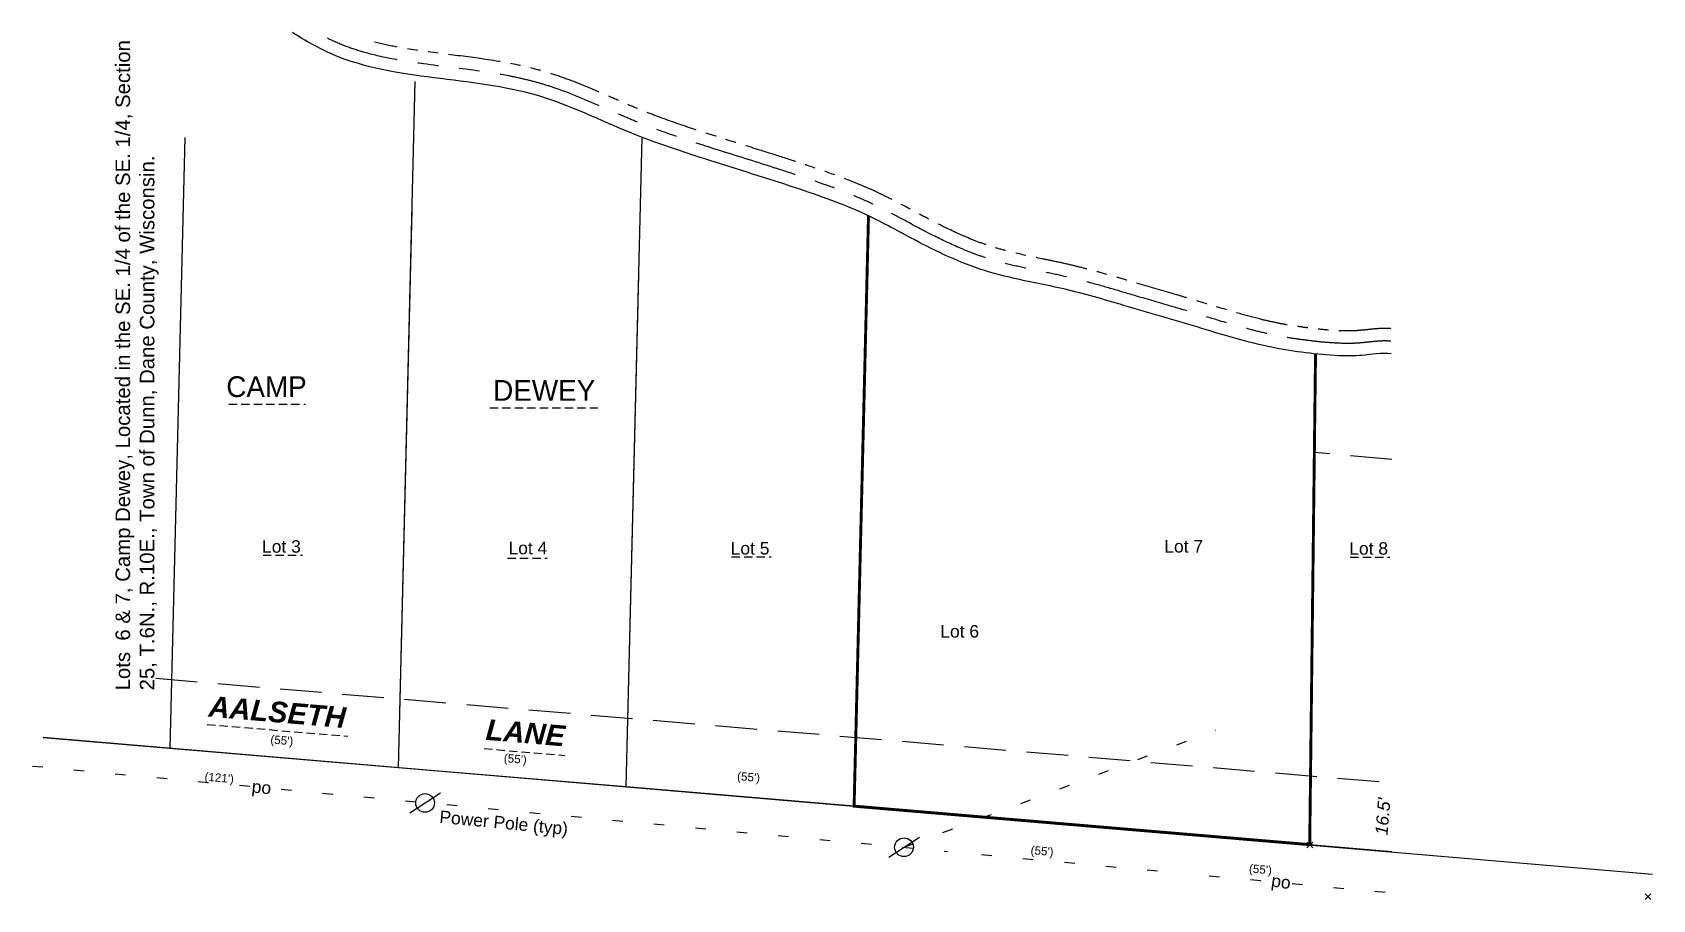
# Model space of a CAD drawing. Header units: feet. Extents: x 855931 to 856750, y 436847 to 437128.
# Drawn here: x 855930.7 to 856320, y 436919.8 to 437128.2 of the extents above; entities that cross this region are included whole.
import ezdxf

# ---------------------------------------------------------------- set-up
doc = ezdxf.new("R2010")
doc.units = ezdxf.units.FT
doc.header["$LTSCALE"] = 40
doc.header["$MEASUREMENT"] = 0
for name, pattern in [('DASHED', [0.75, 0.5, -0.25]), ('ecw_17', [0.5, 0.125, -0.125, -0.125, -0.125]), ('PHANTOM', [2.5, 1.25, -0.25, 0.25, -0.25, 0.25, -0.25])]:
    doc.linetypes.add(name, pattern=pattern)
doc.layers.add('points', color=7, linetype='Continuous')
doc.styles.add('Style1', font='arial.ttf', dxfattribs={"height": 3})

msp = doc.modelspace()

# ---------------------------------------------------------------- linework, layer by layer
for p, q in [((856018.66, 436951.54), (856022.69, 437116.41)), ((856073.38, 436946.92), (856077.2, 437102.99)), ((855963.76, 436956.19), (855967.35, 437102.94)), ((856018.66, 436951.54), (856021.94, 437085.5)), ((856073.38, 436946.92), (856076.39, 437069.94)), ((855933.23, 436958.77), (856237.59, 436933.05)), ((856319.98, 436925.9), (855933.23, 436958.77)), ((856073.38, 436946.92), (856018.66, 436951.55)), ((856128.12, 436942.3), (856073.38, 436946.92)), ((856237.59, 436933.05), (856257.33, 436931.38)), ((856237.6, 436932.97), (856237.6, 436932.9))]:
    msp.add_line(p, q)
at = {"linetype": 'DASHED', "ltscale": 0.1}
for p, q in [((855977.88, 437038.88), (855996.33, 437038.88)), ((856040.59, 437037.99), (856066.54, 437037.99)), ((855986.09, 437002.64), (855995.61, 437002.64)), ((856044.84, 437001.88), (856054.36, 437001.88)), ((856098.69, 437002.19), (856108.21, 437002.19)), ((856247.32, 437002.16), (856256.84, 437002.16)), ((855972.65, 436961.95), (856006.44, 436959.09)), ((856039.22, 436956.13), (856058.63, 436954.49))]:
    msp.add_line(p, q, dxfattribs=at)
at = {"linetype": 'DASHED', "ltscale": 0.5}
for p, q in [((856257.33, 437025.64), (856238.71, 437027.29)), ((855960.3, 436973.04), (856257.33, 436947.94))]:
    msp.add_line(p, q, dxfattribs=at)
at = {"color": 251, "linetype": 'ecw_17', "ltscale": 0.5}
for p, q in [((856140.11, 436932.42), (856215, 436960.57)), ((855930.68, 436951.95), (856150.58, 436931.44)), ((856158.72, 436930.68), (856205.1, 436926.35)), ((856213.43, 436925.57), (856257.33, 436921.48))]:
    msp.add_line(p, q, dxfattribs=at)
at = {"color": 251}
for p, q in [((856021.37, 436940.67), (856028.76, 436945.47)), ((856136.45, 436930.03), (856143.84, 436934.83))]:
    msp.add_line(p, q, dxfattribs=at)
at = {"const_width": 0.7}
msp.add_lwpolyline([(856238.99, 437050.97), (856237.59, 436933.05), (856182.85, 436937.67), (856128.12, 436942.3), (856131.58, 437084.15)], dxfattribs=at)
at = {"color": 251}
for centre in [(856025.03, 436943.07), (856140.11, 436932.42)]:
    msp.add_circle(centre, 2.25, dxfattribs=at)
msp.add_open_spline([(856257.15, 437051), (856254.87, 437051.27), (856250.59, 437050.47), (856243.75, 437050.46), (856236.61, 437051.19), (856225.14, 437052.92), (856210.71, 437057.47), (856194.12, 437062.27), (856177.22, 437067.28), (856159.61, 437069.94), (856144.13, 437077.42), (856129.7, 437085.52), (856113.04, 437091.35), (856093.99, 437097.22), (856073.13, 437104.03), (856044.89, 437118.35), (856013.86, 437116.2), (855996.34, 437126.16), (855993.18, 437128.23)], degree=3, knots=[64.753869, 64.753869, 64.753869, 64.753869, 71.760983, 77.417054, 85.313244, 93.245777, 112.189405, 130.542926, 145.121479, 165.049409, 183.541819, 196.260215, 214.694785, 236.250513, 256.143767, 280.451081, 330.531149, 341.952201, 341.952201, 341.952201, 341.952201])
at = {"linetype": 'PHANTOM', "ltscale": 0.5}
msp.add_open_spline([(856257.07, 437054.03), (856256.65, 437054.06), (856256.24, 437054.08), (856254.85, 437054.1), (856253.92, 437054.03), (856252.15, 437053.86), (856251.31, 437053.76), (856250.07, 437053.63), (856249.65, 437053.6), (856248.78, 437053.54), (856248.35, 437053.52), (856247.04, 437053.48), (856246.17, 437053.49), (856244.01, 437053.55), (856242.72, 437053.63), (856240.13, 437053.86), (856238.83, 437054), (856236.55, 437054.28), (856235.57, 437054.41), (856233.62, 437054.69), (856232.66, 437054.84), (856230.33, 437055.24), (856228.98, 437055.5), (856226.27, 437056.1), (856224.92, 437056.42), (856220.86, 437057.48), (856218.14, 437058.28), (856213.6, 437059.65), (856211.77, 437060.21), (856208.12, 437061.3), (856206.29, 437061.85), (856201.62, 437063.22), (856198.78, 437064.05), (856193.99, 437065.45), (856192.02, 437066.03), (856188.07, 437067.18), (856186.08, 437067.74), (856182.4, 437068.72), (856180.71, 437069.15), (856177.33, 437069.92), (856175.64, 437070.28), (856172.3, 437070.97), (856170.64, 437071.31), (856167.23, 437072.04), (856165.48, 437072.44), (856162.61, 437073.19), (856161.47, 437073.51), (856159.22, 437074.22), (856158.1, 437074.61), (856155.88, 437075.45), (856154.77, 437075.9), (856151.46, 437077.32), (856149.26, 437078.36), (856145.45, 437080.29), (856143.82, 437081.15), (856140.56, 437082.9), (856138.92, 437083.79), (856135.58, 437085.54), (856133.88, 437086.39), (856130.4, 437088.01), (856128.65, 437088.76), (856125.12, 437090.18), (856123.34, 437090.85), (856119.27, 437092.31), (856116.98, 437093.08), (856112.4, 437094.59), (856110.12, 437095.33), (856103.27, 437097.51), (856098.7, 437098.93), (856089.62, 437101.81), (856085.11, 437103.28), (856079.35, 437105.4), (856078.02, 437105.9), (856075.37, 437106.96), (856074.06, 437107.5), (856071.41, 437108.63), (856070.08, 437109.21), (856064.78, 437111.53), (856060.73, 437113.3), (856055.33, 437115.17), (856054.15, 437115.56), (856051.75, 437116.26), (856050.54, 437116.58), (856048.12, 437117.16), (856046.9, 437117.43), (856043.25, 437118.15), (856040.8, 437118.55), (856033.73, 437119.56), (856029.12, 437120.07), (856021.9, 437121.05), (856019.21, 437121.47), (856014.53, 437122.39), (856012.51, 437122.85), (856009.01, 437123.84), (856007.52, 437124.32), (856004.53, 437125.44), (856003.06, 437126.09), (856001.59, 437126.81)], degree=3, knots=[65.107434, 65.107434, 65.107434, 65.107434, 66.128855, 66.128855, 68.612449, 68.612449, 71.096043, 71.096043, 72.502843, 72.502843, 73.909643, 73.909643, 76.723243, 76.723243, 80.753556, 80.753556, 84.783868, 84.783868, 87.795964, 87.795964, 90.808059, 90.808059, 95.102064, 95.102064, 99.39607, 99.39607, 107.98408, 107.98408, 113.683905, 113.683905, 119.383729, 119.383729, 128.25153, 128.25153, 134.399045, 134.399045, 140.54656, 140.54656, 145.635726, 145.635726, 150.724892, 150.724892, 155.814059, 155.814059, 161.325839, 161.325839, 165.047756, 165.047756, 168.769674, 168.769674, 172.491591, 172.491591, 179.935425, 179.935425, 185.507221, 185.507221, 191.079017, 191.079017, 196.650814, 196.650814, 202.22261, 202.22261, 207.794406, 207.794406, 214.965323, 214.965323, 222.136241, 222.136241, 236.478076, 236.478076, 250.819911, 250.819911, 255.177112, 255.177112, 259.534313, 259.534313, 263.891515, 263.891515, 276.875797, 276.875797, 280.466037, 280.466037, 284.056277, 284.056277, 287.646518, 287.646518, 294.826998, 294.826998, 308.433957, 308.433957, 316.71655, 316.71655, 323.244651, 323.244651, 328.336718, 328.336718, 333.638518, 333.638518, 333.638518, 333.638518], dxfattribs=at)
at = {"linetype": 'PHANTOM', "ltscale": 0.25}
msp.add_open_spline([(856257.06, 437057.04), (856256.59, 437057.07), (856256.13, 437057.09), (856254.85, 437057.09), (856254.06, 437057.05), (856252.76, 437056.94), (856252.24, 437056.88), (856251.25, 437056.77), (856250.78, 437056.72), (856250.07, 437056.65), (856249.79, 437056.62), (856249.26, 437056.58), (856249, 437056.56), (856248.46, 437056.53), (856248.19, 437056.52), (856247.38, 437056.49), (856246.83, 437056.49), (856245.21, 437056.51), (856244.1, 437056.56), (856241.87, 437056.71), (856240.74, 437056.81), (856238.66, 437057.04), (856237.7, 437057.16), (856235.8, 437057.41), (856234.85, 437057.54), (856232.98, 437057.83), (856232.05, 437057.98), (856230.3, 437058.3), (856229.47, 437058.47), (856227.79, 437058.83), (856226.96, 437059.02), (856224.44, 437059.64), (856222.74, 437060.09), (856219.33, 437061.06), (856217.61, 437061.57), (856214.6, 437062.48), (856213.32, 437062.87), (856210.74, 437063.65), (856209.45, 437064.04), (856206.87, 437064.8), (856205.59, 437065.18), (856201.33, 437066.43), (856198.37, 437067.29), (856194.03, 437068.56), (856192.64, 437068.97), (856189.83, 437069.79), (856188.41, 437070.2), (856185.67, 437070.96), (856184.36, 437071.31), (856181.93, 437071.93), (856180.83, 437072.2), (856178.62, 437072.71), (856177.53, 437072.94), (856175.36, 437073.4), (856174.28, 437073.62), (856170.94, 437074.31), (856168.72, 437074.77), (856165.4, 437075.56), (856164.26, 437075.85), (856162.02, 437076.48), (856160.93, 437076.82), (856158.75, 437077.57), (856157.66, 437077.97), (856155.48, 437078.85), (856154.4, 437079.31), (856151.13, 437080.79), (856148.94, 437081.87), (856145.27, 437083.77), (856143.79, 437084.57), (856140.77, 437086.19), (856139.23, 437087.02), (856136.62, 437088.36), (856135.57, 437088.89), (856133.66, 437089.81), (856132.8, 437090.21), (856131.08, 437090.97), (856130.22, 437091.34), (856127.47, 437092.49), (856125.56, 437093.22), (856121.54, 437094.69), (856119.42, 437095.42), (856115.33, 437096.79), (856113.36, 437097.43), (856109.42, 437098.7), (856107.45, 437099.33), (856102.65, 437100.84), (856099.81, 437101.73), (856094.18, 437103.51), (856091.37, 437104.4), (856085.84, 437106.24), (856083.11, 437107.19), (856079.2, 437108.67), (856077.98, 437109.14), (856075.55, 437110.13), (856074.33, 437110.65), (856071.86, 437111.71), (856070.62, 437112.25), (856066.4, 437114.1), (856063.35, 437115.42), (856058.78, 437117.15), (856057.37, 437117.66), (856054.48, 437118.6), (856053, 437119.03), (856050.05, 437119.8), (856048.57, 437120.14), (856043.78, 437121.13), (856040.47, 437121.65), (856033.95, 437122.53), (856030.73, 437122.91), (856024.45, 437123.72), (856021.38, 437124.15), (856016.55, 437125.03), (856014.7, 437125.42), (856012.92, 437125.88)], degree=3, knots=[65.289054, 65.289054, 65.289054, 65.289054, 66.257112, 66.257112, 68.115146, 68.115146, 69.529548, 69.529548, 70.94395, 70.94395, 71.895992, 71.895992, 72.848035, 72.848035, 73.800077, 73.800077, 75.704162, 75.704162, 79.342249, 79.342249, 82.980336, 82.980336, 85.975242, 85.975242, 88.970149, 88.970149, 91.965056, 91.965056, 94.706719, 94.706719, 97.448382, 97.448382, 102.931708, 102.931708, 108.415034, 108.415034, 112.42145, 112.42145, 116.427865, 116.427865, 120.43428, 120.43428, 129.68821, 129.68821, 134.03609, 134.03609, 138.383971, 138.383971, 142.354219, 142.354219, 145.603333, 145.603333, 148.852447, 148.852447, 152.101561, 152.101561, 159.082002, 159.082002, 162.881858, 162.881858, 166.681714, 166.681714, 170.48157, 170.48157, 174.281426, 174.281426, 181.881139, 181.881139, 187.01868, 187.01868, 192.156222, 192.156222, 195.508779, 195.508779, 198.166856, 198.166856, 200.824933, 200.824933, 206.675226, 206.675226, 213.22145, 213.22145, 219.382308, 219.382308, 225.543167, 225.543167, 234.446945, 234.446945, 243.350723, 243.350723, 252.254501, 252.254501, 256.346527, 256.346527, 260.438553, 260.438553, 264.530578, 264.530578, 274.19004, 274.19004, 278.411873, 278.411873, 282.633706, 282.633706, 286.855539, 286.855539, 296.350064, 296.350064, 305.844588, 305.844588, 315.339113, 315.339113, 321.450803, 321.450803, 321.450803, 321.450803], dxfattribs=at)
at = {"layer": 'points', "linetype": 'Continuous'}
for points in [[(856238.31, 436933.68), (856236.89, 436932.27)], [(856238.31, 436932.27), (856236.89, 436933.68)], [(856319.57, 436921.26), (856318.16, 436919.85)], [(856319.57, 436919.85), (856318.16, 436921.26)]]:
    msp.add_lwpolyline(points, dxfattribs=at)

# ---------------------------------------------------------------- texts
at = {"color": 251, "style": 'Style1'}
for s, rotation, p in [('po', 354.1244, (855983.27, 436945.6)), ('Power Pole (typ)', 354.5612, (856028.38, 436938.31)), ('po', 352.0033, (856228.2, 436923.01))]:
    msp.add_text(s, height=3, rotation=rotation, dxfattribs=at).set_placement(p)
at = {"style": 'Style1'}
for s, insert, char_height, attachment_point, rotation in [('Lots  6 & 7, Camp Dewey, Located in the SE. 1/4 of the SE. 1/4, Section \\P25, T.6N., R.10E., Town of Dunn, Dane County, Wisconsin.', (855950.65, 436970.12), 3.5, 1, 90), ('{\\fArial|b1|i1|c0|p34;AALSETH}', (855989.31, 436962.38), 5, 8, 355.1701), ('{\\fArial|b1|i1|c0|p34;LANE}', (856048.95, 436957.46), 5, 8, 355.1701), ("(55')", (855990.71, 436959.14), 2, 2, 355.1701), ("(55')", (856046.8, 436954.67), 2, 2, 355.1701), ("(121')", (855975.66, 436950.13), 2, 2, 355.1701), ("(55')", (856102.86, 436950.32), 2, 2, 355.1701), ("{\\fArial|b0|i1|c0|p34;16.5'}", (856253.66, 436939.93), 3, 2, 85.1701), ("(55')", (856173.38, 436932.54), 2, 2, 355.1701), ("(55')", (856225.85, 436928.12), 2, 2, 355.1701)]:
    msp.add_mtext(s, dxfattribs=dict(at, insert=insert, char_height=char_height, attachment_point=attachment_point, rotation=rotation))
at = {"char_height": 5, "attachment_point": 2}
for s, insert in [('CAMP', (855986.93, 437045.6)), ('DEWEY', (856053.66, 437044.7))]:
    msp.add_mtext(s, dxfattribs=dict(at, insert=insert))
at = {"char_height": 3, "attachment_point": 2, "style": 'Style1'}
for s, insert in [('Lot 3', (855990.52, 437006.21)), ('Lot 4', (856049.74, 437005.83)), ('Lot 5', (856103.12, 437005.76)), ('Lot 7', (856207.31, 437006.24)), ('Lot 8', (856251.75, 437005.73)), ('Lot 6', (856153.48, 436985.81))]:
    msp.add_mtext(s, dxfattribs=dict(at, insert=insert))
at = {"layer": 'points', "color": 1, "char_height": 0.04, "attachment_point": 7, "style": 'Style1'}
for s, insert, width in [('\\Ftxt.shx;\\W1.0000000000;\\T1.0000000000;\\o\\l863.77', (856237.6, 436932.97), 7.6), ('\\Ftxt.shx;\\W1.0000000000;\\T1.0000000000;\\o\\l860.45', (856318.86, 436920.56), 7.4)]:
    msp.add_mtext(s, dxfattribs=dict(at, insert=insert, width=width))
at = {"layer": 'points', "color": 3, "char_height": 0.04, "attachment_point": 1, "style": 'Style1'}
for s, insert, width in [('\\Ftxt.shx;\\W1.0000000000;\\T1.0000000000;\\o\\l3/4"ROD', (856237.6, 436932.97), 9.2), ('\\Ftxt.shx;\\W1.0000000000;\\T1.0000000000;\\o\\l1/2"ROD', (856318.86, 436920.55), 8.8)]:
    msp.add_mtext(s, dxfattribs=dict(at, insert=insert, width=width))

doc.saveas('drawing.dxf')
